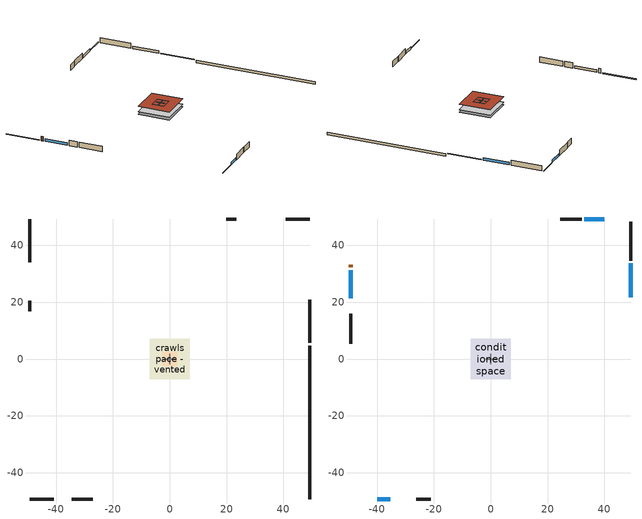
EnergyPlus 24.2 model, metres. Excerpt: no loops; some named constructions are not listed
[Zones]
crawlspace - vented
 floor foundation (Slab2 construction): -7.11,-7.11 -7.11,7.11 7.11,7.11 7.11,-7.11 z-0.91
 wall outside (RimJoist1 construction): 49.26,5.68 49.26,20.85 z0.3:0.61
 wall outside (RimJoist2 construction): -49.26,-49.26 -40.82,-49.26 z0.3:0.61
 wall outside (RimJoist3 construction): -49.26,49.26 -49.26,34.08 z0.3:0.61
 wall outside (RimJoist4 construction): 49.26,49.26 40.82,49.26 z0.3:0.61
 wall foundation (FoundationWall1 construction): 49.26,-49.26 49.26,4.75 z-0.91:0.3
garage
 floor foundation (Slab1 construction): -2.59,-2.59 -2.59,2.59 2.59,2.59 2.59,-2.59 z0
 wall outside (Wall1 construction): -34.48,-49.26 -27.16,-49.26 z0.3:2.74
 wall outside (Wall2 construction): -49.26,20.51 -49.26,16.85 z0.3:2.74
 wall outside (Wall9 construction): 23.45,49.26 19.8,49.26 z0.3:2.74
 wall to conditioned space (Wall5 construction Reversed): 0,-1.83 0,1.83 z0.3:2.74
 wall to conditioned space (Wall6 construction Reversed): 1.83,0 -1.83,0 z0.3:2.74
 roof outside (Roof1 construction): -2.59,2.59 -2.59,-2.59 2.59,-2.59 2.59,2.59 z2.74
conditioned space
 floor to crawlspace - vented (Floor1 construction): -7.11,-7.11 -7.11,7.11 7.11,7.11 7.11,-7.11 z0.3
 wall outside (AdiabaticWallConstruction 1): -49.26,33.16 -49.26,32.24 z0.3:2.34
 wall outside (AdiabaticWallConstruction): 49.26,21.78 49.26,33.61 z0.3:1.52; -39.89,-49.26 -35.41,-49.26 / -49.26,31.31 -49.26,21.43 z0.3:1.49; 39.89,49.26 32.98,49.26 z0.3:1.46
 wall outside (Wall3 construction): 49.26,34.54 49.26,48.33 z0.3:2.74
 wall outside (Wall4 construction): -26.23,-49.26 -21.13,-49.26 z0.3:2.74
 wall outside (Wall7 construction): -49.26,15.92 -49.26,5.44 z0.3:2.74
 wall outside (Wall8 construction): 32.05,49.26 24.38,49.26 z0.3:2.74
 window (WindowConstruction): 49.26,21.78 49.26,33.61 z0.3:1.52
 window (WindowConstruction 1): -39.89,-49.26 -35.41,-49.26 z0.3:1.49
 window (WindowConstruction 2): -49.26,31.31 -49.26,21.43 z0.3:1.49
 window (WindowConstruction 3): 39.89,49.26 32.98,49.26 z0.3:1.46
 door (Door): -49.26,33.16 -49.26,32.24 z0.3:2.34
 roof outside (Roof2 construction): -7.11,7.11 -7.11,-7.11 7.11,-7.11 7.11,7.11 z2.74
[Material] Roughness=Rough; Thermal Absorptance=0.9
Name | Thickness {m} | Conductivity {W/m-K} | Density {kg/m3} | Specific Heat {J/kg-K} | Solar Absorptance | Visible Absorptance
floor covering | 0.0127 | 0.0433444 | 54.468 | 1339.84 | 0.6 | 0.6
floor stud and cavity | 0.1397 | 0.923637 | 92.3553 | 1139.71 | 0.7 | 0.7
gypsum board | 0.0127 | 0.160291 | 801 | 837.4 | 0.6 | 0.6
osb sheathing 0.5 in. 2; osb sheathing 0.5 in. 3 | 0.0127 | 0.115458 | 512.64 | 1214.23 | 0.7 | 0.7
osb sheathing 0.75 in. | 0.01905 | 0.115458 | 512.64 | 1214.23 | 0.7 | 0.7
wall stud and cavity 2 | 0.1397 | 0.335416 | 139.0536 | 1170.24 | 0.7 | 0.7
[Construction]
Floor1 construction Reversed: floor covering, osb sheathing 0.75 in., floor stud and cavity
Wall5 construction: osb sheathing 0.5 in. 2, wall stud and cavity 2, gypsum board
Wall6 construction: osb sheathing 0.5 in. 3, wall stud and cavity 2, gypsum board
[Schedule:Day:Interval]
trans schedule winter=0.85 summer=0.7 day; trans schedule winter=0.85 summer=0.7 day 2: No, 24:00, 0.85
trans schedule winter=0.85 summer=0.7 day 1: No, 24:00, 0.7
trans schedule winter=0.85 summer=0.7 default day; misc permanent spa pump schedule default day; general water use schedule default day; misc permanent spa heater schedule default day; exterior lighting schedule default day: No, 24:00, 0
misc permanent spa pump schedule day; misc permanent spa pump schedule day 2; misc permanent spa pump schedule day 4; misc permanent spa pump schedule day 8; misc permanent spa pump schedule day 10: No, 01:00, 0.151232, 02:00, 0.182738, 03:00, 0.151232, 04:00, 0.182738, 05:00, 0.296162, 06:00, 0.422188, 07:00, 0.359175, 09:00, 0.151232, 10:00, 0.119725, 11:00, 0.0945197, 14:00, 0.0882184, 15:00, 0.151232, 16:00, 0.365476, 17:00, 0.793966, 18:00, 0.76876, 19:00, 0.428489, 20:00, 0.38438, 21:00, 0.321367, 22:00, 0.270956, 24:00, 0.151232
misc permanent spa pump schedule day 1: No, 01:00, 0.152381, 02:00, 0.184127, 03:00, 0.152381, 04:00, 0.184127, 05:00, 0.298413, 06:00, 0.425397, 07:00, 0.361905, 09:00, 0.152381, 10:00, 0.120635, 11:00, 0.0952381, 14:00, 0.0888889, 15:00, 0.152381, 16:00, 0.368254, 17:00, 0.8, 18:00, 0.774603, 19:00, 0.431746, 20:00, 0.387302, 21:00, 0.32381, 22:00, 0.273016, 24:00, 0.152381
misc permanent spa pump schedule day 3; misc permanent spa pump schedule day 9: No, 01:00, 0.150246, 02:00, 0.181548, 03:00, 0.150246, 04:00, 0.181548, 05:00, 0.294232, 06:00, 0.419438, 07:00, 0.356835, 09:00, 0.150246, 10:00, 0.118945, 11:00, 0.0939039, 14:00, 0.0876437, 15:00, 0.150246, 16:00, 0.363095, 17:00, 0.788793, 18:00, 0.763752, 19:00, 0.425698, 20:00, 0.381876, 21:00, 0.319273, 22:00, 0.269191, 24:00, 0.150246
misc permanent spa pump schedule day 5; misc permanent spa pump schedule day 7; misc permanent spa heater schedule day 3: No, 01:00, 0.190476, 02:00, 0.230159, 03:00, 0.190476, 04:00, 0.230159, 05:00, 0.373016, 06:00, 0.531746, 07:00, 0.452381, 09:00, 0.190476, 10:00, 0.150794, 11:00, 0.119048, 14:00, 0.111111, 15:00, 0.190476, 16:00, 0.460317, 17:00, 1, 18:00, 0.968254, 19:00, 0.539683, 20:00, 0.484127, 21:00, 0.404762, 22:00, 0.34127, 24:00, 0.190476
misc permanent spa pump schedule day 6: No, 01:00, 0.190148, 02:00, 0.229762, 03:00, 0.190148, 04:00, 0.229762, 05:00, 0.372373, 06:00, 0.530829, 07:00, 0.451601, 09:00, 0.190148, 10:00, 0.150534, 11:00, 0.118842, 14:00, 0.11092, 15:00, 0.190148, 16:00, 0.459524, 17:00, 0.998276, 18:00, 0.966585, 19:00, 0.538752, 20:00, 0.483292, 21:00, 0.404064, 22:00, 0.340681, 24:00, 0.190148
general water use schedule day: No, 01:00, 0.315068, 03:00, 0.287671, 04:00, 0.342466, 05:00, 0.369863, 06:00, 0.520548, 07:00, 0.60274, 08:00, 0.534247, 10:00, 0.506849, 11:00, 0.465753, 14:00, 0.479452, 15:00, 0.534247, 16:00, 0.589041, 17:00, 0.69863, 18:00, 0.876712, 19:00, 0.890411, 20:00, 0.986301, 21:00, 1, 22:00, 0.863014, 23:00, 0.616438, 24:00, 0.465753
misc permanent spa heater schedule day; misc permanent spa heater schedule day 6: No, 01:00, 0.145464, 02:00, 0.175769, 03:00, 0.145464, 04:00, 0.175769, 05:00, 0.284867, 06:00, 0.406087, 07:00, 0.345477, 09:00, 0.145464, 10:00, 0.115159, 11:00, 0.090915, 14:00, 0.084854, 15:00, 0.145464, 16:00, 0.351538, 17:00, 0.763686, 18:00, 0.739442, 19:00, 0.412148, 20:00, 0.369721, 21:00, 0.309111, 22:00, 0.260623, 24:00, 0.145464
misc permanent spa heater schedule day 1: No, 01:00, 0.145116, 02:00, 0.175349, 03:00, 0.145116, 04:00, 0.175349, 05:00, 0.284186, 06:00, 0.405117, 07:00, 0.344652, 09:00, 0.145116, 10:00, 0.114884, 11:00, 0.0906978, 14:00, 0.0846513, 15:00, 0.145116, 16:00, 0.350698, 17:00, 0.761861, 18:00, 0.737675, 19:00, 0.411163, 20:00, 0.368838, 21:00, 0.308372, 22:00, 0.26, 24:00, 0.145116
misc permanent spa heater schedule day 2: No, 01:00, 0.188391, 02:00, 0.227639, 03:00, 0.188391, 04:00, 0.227639, 05:00, 0.368932, 06:00, 0.525924, 07:00, 0.447428, 09:00, 0.188391, 10:00, 0.149143, 11:00, 0.117744, 14:00, 0.109895, 15:00, 0.188391, 16:00, 0.455277, 17:00, 0.989051, 18:00, 0.957653, 19:00, 0.533774, 20:00, 0.478826, 21:00, 0.40033, 22:00, 0.337533, 24:00, 0.188391
misc permanent spa heater schedule day 4: No, 01:00, 0.1618, 02:00, 0.195509, 03:00, 0.1618, 04:00, 0.195509, 05:00, 0.316859, 06:00, 0.451693, 07:00, 0.384276, 09:00, 0.1618, 10:00, 0.128092, 11:00, 0.101125, 14:00, 0.0943836, 15:00, 0.1618, 16:00, 0.391018, 17:00, 0.849453, 18:00, 0.822486, 19:00, 0.458435, 20:00, 0.411243, 21:00, 0.343826, 22:00, 0.289893, 24:00, 0.1618
misc permanent spa heater schedule day 5: No, 01:00, 0.160758, 02:00, 0.194249, 03:00, 0.160758, 04:00, 0.194249, 05:00, 0.314817, 06:00, 0.448782, 07:00, 0.3818, 09:00, 0.160758, 10:00, 0.127267, 11:00, 0.100474, 14:00, 0.0937753, 15:00, 0.160758, 16:00, 0.388498, 17:00, 0.843978, 18:00, 0.817185, 19:00, 0.45548, 20:00, 0.408593, 21:00, 0.34161, 22:00, 0.288024, 24:00, 0.160758
exterior lighting schedule day: No, 01:00, 0.566667, 03:00, 0.524167, 05:00, 0.495833, 06:00, 0.5525, 07:00, 0.623333, 08:00, 0.580833, 09:00, 0.439167, 10:00, 0.354167, 12:00, 0.34, 13:00, 0.354167, 14:00, 0.396667, 15:00, 0.425, 16:00, 0.495833, 17:00, 0.623333, 18:00, 0.793333, 19:00, 0.906667, 20:00, 0.963333, 21:00, 0.991667, 22:00, 0.920833, 23:00, 0.793333, 24:00, 0.665833
exterior lighting schedule day 1: No, 01:00, 0.528571, 03:00, 0.488929, 05:00, 0.4625, 06:00, 0.515357, 07:00, 0.581429, 08:00, 0.541786, 09:00, 0.409643, 10:00, 0.330357, 12:00, 0.317143, 13:00, 0.330357, 14:00, 0.37, 15:00, 0.396429, 16:00, 0.4625, 17:00, 0.581429, 18:00, 0.74, 19:00, 0.845714, 20:00, 0.898571, 21:00, 0.925, 22:00, 0.858929, 23:00, 0.74, 24:00, 0.621071
exterior lighting schedule day 10: No, 01:00, 0.552381, 03:00, 0.510952, 05:00, 0.483333, 06:00, 0.538571, 07:00, 0.607619, 08:00, 0.56619, 09:00, 0.428095, 10:00, 0.345238, 12:00, 0.331429, 13:00, 0.345238, 14:00, 0.386667, 15:00, 0.414286, 16:00, 0.483333, 17:00, 0.607619, 18:00, 0.773333, 19:00, 0.88381, 20:00, 0.939048, 21:00, 0.966667, 22:00, 0.897619, 23:00, 0.773333, 24:00, 0.649048
exterior lighting schedule day 11: No, 01:00, 0.571429, 03:00, 0.528571, 05:00, 0.5, 06:00, 0.557143, 07:00, 0.628571, 08:00, 0.585714, 09:00, 0.442857, 10:00, 0.357143, 12:00, 0.342857, 13:00, 0.357143, 14:00, 0.4, 15:00, 0.428571, 16:00, 0.5, 17:00, 0.628571, 18:00, 0.8, 19:00, 0.914286, 20:00, 0.971429, 21:00, 1, 22:00, 0.928571, 23:00, 0.8, 24:00, 0.671429
exterior lighting schedule day 2: No, 01:00, 0.485714, 03:00, 0.449286, 05:00, 0.425, 06:00, 0.473571, 07:00, 0.534286, 08:00, 0.497857, 09:00, 0.376429, 10:00, 0.303571, 12:00, 0.291429, 13:00, 0.303571, 14:00, 0.34, 15:00, 0.364286, 16:00, 0.425, 17:00, 0.534286, 18:00, 0.68, 19:00, 0.777143, 20:00, 0.825714, 21:00, 0.85, 22:00, 0.789286, 23:00, 0.68, 24:00, 0.570714
exterior lighting schedule day 3: No, 01:00, 0.442857, 03:00, 0.409643, 05:00, 0.3875, 06:00, 0.431786, 07:00, 0.487143, 08:00, 0.453929, 09:00, 0.343214, 10:00, 0.276786, 12:00, 0.265714, 13:00, 0.276786, 14:00, 0.31, 15:00, 0.332143, 16:00, 0.3875, 17:00, 0.487143, 18:00, 0.62, 19:00, 0.708571, 20:00, 0.752857, 21:00, 0.775, 22:00, 0.719643, 23:00, 0.62, 24:00, 0.520357
exterior lighting schedule day 4: No, 01:00, 0.4, 03:00, 0.37, 05:00, 0.35, 06:00, 0.39, 07:00, 0.44, 08:00, 0.41, 09:00, 0.31, 10:00, 0.25, 12:00, 0.24, 13:00, 0.25, 14:00, 0.28, 15:00, 0.3, 16:00, 0.35, 17:00, 0.44, 18:00, 0.56, 19:00, 0.64, 20:00, 0.68, 21:00, 0.7, 22:00, 0.65, 23:00, 0.56, 24:00, 0.47
exterior lighting schedule day 5: No, 01:00, 0.380952, 03:00, 0.352381, 05:00, 0.333333, 06:00, 0.371429, 07:00, 0.419048, 08:00, 0.390476, 09:00, 0.295238, 10:00, 0.238095, 12:00, 0.228571, 13:00, 0.238095, 14:00, 0.266667, 15:00, 0.285714, 16:00, 0.333333, 17:00, 0.419048, 18:00, 0.533333, 19:00, 0.609524, 20:00, 0.647619, 21:00, 0.666667, 22:00, 0.619048, 23:00, 0.533333, 24:00, 0.447619
exterior lighting schedule day 6: No, 01:00, 0.390476, 03:00, 0.36119, 05:00, 0.341667, 06:00, 0.380714, 07:00, 0.429524, 08:00, 0.400238, 09:00, 0.302619, 10:00, 0.244048, 12:00, 0.234286, 13:00, 0.244048, 14:00, 0.273333, 15:00, 0.292857, 16:00, 0.341667, 17:00, 0.429524, 18:00, 0.546667, 19:00, 0.624762, 20:00, 0.66381, 21:00, 0.683333, 22:00, 0.634524, 23:00, 0.546667, 24:00, 0.45881
exterior lighting schedule day 7: No, 01:00, 0.419048, 03:00, 0.387619, 05:00, 0.366667, 06:00, 0.408571, 07:00, 0.460952, 08:00, 0.429524, 09:00, 0.324762, 10:00, 0.261905, 12:00, 0.251429, 13:00, 0.261905, 14:00, 0.293333, 15:00, 0.314286, 16:00, 0.366667, 17:00, 0.460952, 18:00, 0.586667, 19:00, 0.670476, 20:00, 0.712381, 21:00, 0.733333, 22:00, 0.680952, 23:00, 0.586667, 24:00, 0.492381
exterior lighting schedule day 8: No, 01:00, 0.466667, 03:00, 0.431667, 05:00, 0.408333, 06:00, 0.455, 07:00, 0.513333, 08:00, 0.478333, 09:00, 0.361667, 10:00, 0.291667, 12:00, 0.28, 13:00, 0.291667, 14:00, 0.326667, 15:00, 0.35, 16:00, 0.408333, 17:00, 0.513333, 18:00, 0.653333, 19:00, 0.746667, 20:00, 0.793333, 21:00, 0.816667, 22:00, 0.758333, 23:00, 0.653333, 24:00, 0.548333
exterior lighting schedule day 9: No, 01:00, 0.509524, 03:00, 0.47131, 05:00, 0.445833, 06:00, 0.496786, 07:00, 0.560476, 08:00, 0.522262, 09:00, 0.394881, 10:00, 0.318452, 12:00, 0.305714, 13:00, 0.318452, 14:00, 0.356667, 15:00, 0.382143, 16:00, 0.445833, 17:00, 0.560476, 18:00, 0.713333, 19:00, 0.815238, 20:00, 0.86619, 21:00, 0.891667, 22:00, 0.827976, 23:00, 0.713333, 24:00, 0.59869
[Schedule:Week:Daily]
misc permanent spa heater schedule Week Rule - Nov25-Dec1: misc permanent spa heater schedule day 5, misc permanent spa heater schedule day 5, misc permanent spa heater schedule day 5, misc permanent spa heater schedule day 5, misc permanent spa heater schedule day 5, misc permanent spa heater schedule day 5, misc permanent spa heater schedule day 6, misc permanent spa heater schedule default day, misc permanent spa heater schedule default day, misc permanent spa heater schedule default day, misc permanent spa heater schedule default day, misc permanent spa heater schedule default day
misc permanent spa heater schedule Week Rule - Dec2-Dec31: misc permanent spa heater schedule day 6, misc permanent spa heater schedule day 6, misc permanent spa heater schedule day 6, misc permanent spa heater schedule day 6, misc permanent spa heater schedule day 6, misc permanent spa heater schedule day 6, misc permanent spa heater schedule day 6, misc permanent spa heater schedule default day, misc permanent spa heater schedule default day, misc permanent spa heater schedule default day, misc permanent spa heater schedule default day, misc permanent spa heater schedule default day
exterior lighting schedule Week Rule - Jan1-Jan27: exterior lighting schedule day, exterior lighting schedule day, exterior lighting schedule day, exterior lighting schedule day, exterior lighting schedule day, exterior lighting schedule day, exterior lighting schedule day, exterior lighting schedule default day, exterior lighting schedule default day, exterior lighting schedule default day, exterior lighting schedule default day, exterior lighting schedule default day
exterior lighting schedule Week Rule - Jan28-Feb3: exterior lighting schedule day, exterior lighting schedule day, exterior lighting schedule day, exterior lighting schedule day, exterior lighting schedule day 1, exterior lighting schedule day 1, exterior lighting schedule day 1, exterior lighting schedule default day, exterior lighting schedule default day, exterior lighting schedule default day, exterior lighting schedule default day, exterior lighting schedule default day
exterior lighting schedule Week Rule - Feb4-Feb24: exterior lighting schedule day 1, exterior lighting schedule day 1, exterior lighting schedule day 1, exterior lighting schedule day 1, exterior lighting schedule day 1, exterior lighting schedule day 1, exterior lighting schedule day 1, exterior lighting schedule default day, exterior lighting schedule default day, exterior lighting schedule default day, exterior lighting schedule default day, exterior lighting schedule default day
exterior lighting schedule Week Rule - Feb25-Mar3: exterior lighting schedule day 1, exterior lighting schedule day 1, exterior lighting schedule day 1, exterior lighting schedule day 1, exterior lighting schedule day 2, exterior lighting schedule day 2, exterior lighting schedule day 2, exterior lighting schedule default day, exterior lighting schedule default day, exterior lighting schedule default day, exterior lighting schedule default day, exterior lighting schedule default day
exterior lighting schedule Week Rule - Mar4-Mar31: exterior lighting schedule day 2, exterior lighting schedule day 2, exterior lighting schedule day 2, exterior lighting schedule day 2, exterior lighting schedule day 2, exterior lighting schedule day 2, exterior lighting schedule day 2, exterior lighting schedule default day, exterior lighting schedule default day, exterior lighting schedule default day, exterior lighting schedule default day, exterior lighting schedule default day
exterior lighting schedule Week Rule - Apr1-Apr28: exterior lighting schedule day 3, exterior lighting schedule day 3, exterior lighting schedule day 3, exterior lighting schedule day 3, exterior lighting schedule day 3, exterior lighting schedule day 3, exterior lighting schedule day 3, exterior lighting schedule default day, exterior lighting schedule default day, exterior lighting schedule default day, exterior lighting schedule default day, exterior lighting schedule default day
exterior lighting schedule Week Rule - Apr29-May5: exterior lighting schedule day 3, exterior lighting schedule day 3, exterior lighting schedule day 4, exterior lighting schedule day 4, exterior lighting schedule day 4, exterior lighting schedule day 4, exterior lighting schedule day 4, exterior lighting schedule default day, exterior lighting schedule default day, exterior lighting schedule default day, exterior lighting schedule default day, exterior lighting schedule default day
exterior lighting schedule Week Rule - May6-May26: exterior lighting schedule day 4, exterior lighting schedule day 4, exterior lighting schedule day 4, exterior lighting schedule day 4, exterior lighting schedule day 4, exterior lighting schedule day 4, exterior lighting schedule day 4, exterior lighting schedule default day, exterior lighting schedule default day, exterior lighting schedule default day, exterior lighting schedule default day, exterior lighting schedule default day
exterior lighting schedule Week Rule - May27-Jun2: exterior lighting schedule day 4, exterior lighting schedule day 4, exterior lighting schedule day 4, exterior lighting schedule day 4, exterior lighting schedule day 4, exterior lighting schedule day 5, exterior lighting schedule day 5, exterior lighting schedule default day, exterior lighting schedule default day, exterior lighting schedule default day, exterior lighting schedule default day, exterior lighting schedule default day
exterior lighting schedule Week Rule - Jun3-Jun30: exterior lighting schedule day 5, exterior lighting schedule day 5, exterior lighting schedule day 5, exterior lighting schedule day 5, exterior lighting schedule day 5, exterior lighting schedule day 5, exterior lighting schedule day 5, exterior lighting schedule default day, exterior lighting schedule default day, exterior lighting schedule default day, exterior lighting schedule default day, exterior lighting schedule default day
exterior lighting schedule Week Rule - Jul1-Jul28: exterior lighting schedule day 6, exterior lighting schedule day 6, exterior lighting schedule day 6, exterior lighting schedule day 6, exterior lighting schedule day 6, exterior lighting schedule day 6, exterior lighting schedule day 6, exterior lighting schedule default day, exterior lighting schedule default day, exterior lighting schedule default day, exterior lighting schedule default day, exterior lighting schedule default day
exterior lighting schedule Week Rule - Jul29-Aug4: exterior lighting schedule day 6, exterior lighting schedule day 6, exterior lighting schedule day 6, exterior lighting schedule day 7, exterior lighting schedule day 7, exterior lighting schedule day 7, exterior lighting schedule day 7, exterior lighting schedule default day, exterior lighting schedule default day, exterior lighting schedule default day, exterior lighting schedule default day, exterior lighting schedule default day
exterior lighting schedule Week Rule - Aug5-Aug25: exterior lighting schedule day 7, exterior lighting schedule day 7, exterior lighting schedule day 7, exterior lighting schedule day 7, exterior lighting schedule day 7, exterior lighting schedule day 7, exterior lighting schedule day 7, exterior lighting schedule default day, exterior lighting schedule default day, exterior lighting schedule default day, exterior lighting schedule default day, exterior lighting schedule default day
exterior lighting schedule Week Rule - Aug26-Sep1: exterior lighting schedule day 7, exterior lighting schedule day 7, exterior lighting schedule day 7, exterior lighting schedule day 7, exterior lighting schedule day 7, exterior lighting schedule day 7, exterior lighting schedule day 8, exterior lighting schedule default day, exterior lighting schedule default day, exterior lighting schedule default day, exterior lighting schedule default day, exterior lighting schedule default day
exterior lighting schedule Week Rule - Sep2-Sep29: exterior lighting schedule day 8, exterior lighting schedule day 8, exterior lighting schedule day 8, exterior lighting schedule day 8, exterior lighting schedule day 8, exterior lighting schedule day 8, exterior lighting schedule day 8, exterior lighting schedule default day, exterior lighting schedule default day, exterior lighting schedule default day, exterior lighting schedule default day, exterior lighting schedule default day
exterior lighting schedule Week Rule - Sep30-Oct6: exterior lighting schedule day 8, exterior lighting schedule day 9, exterior lighting schedule day 9, exterior lighting schedule day 9, exterior lighting schedule day 9, exterior lighting schedule day 9, exterior lighting schedule day 9, exterior lighting schedule default day, exterior lighting schedule default day, exterior lighting schedule default day, exterior lighting schedule default day, exterior lighting schedule default day
exterior lighting schedule Week Rule - Oct7-Oct27: exterior lighting schedule day 9, exterior lighting schedule day 9, exterior lighting schedule day 9, exterior lighting schedule day 9, exterior lighting schedule day 9, exterior lighting schedule day 9, exterior lighting schedule day 9, exterior lighting schedule default day, exterior lighting schedule default day, exterior lighting schedule default day, exterior lighting schedule default day, exterior lighting schedule default day
exterior lighting schedule Week Rule - Oct28-Nov3: exterior lighting schedule day 9, exterior lighting schedule day 9, exterior lighting schedule day 9, exterior lighting schedule day 9, exterior lighting schedule day 10, exterior lighting schedule day 10, exterior lighting schedule day 10, exterior lighting schedule default day, exterior lighting schedule default day, exterior lighting schedule default day, exterior lighting schedule default day, exterior lighting schedule default day
exterior lighting schedule Week Rule - Nov4-Nov24: exterior lighting schedule day 10, exterior lighting schedule day 10, exterior lighting schedule day 10, exterior lighting schedule day 10, exterior lighting schedule day 10, exterior lighting schedule day 10, exterior lighting schedule day 10, exterior lighting schedule default day, exterior lighting schedule default day, exterior lighting schedule default day, exterior lighting schedule default day, exterior lighting schedule default day
exterior lighting schedule Week Rule - Nov25-Dec1: exterior lighting schedule day 10, exterior lighting schedule day 10, exterior lighting schedule day 10, exterior lighting schedule day 10, exterior lighting schedule day 10, exterior lighting schedule day 10, exterior lighting schedule day 11, exterior lighting schedule default day, exterior lighting schedule default day, exterior lighting schedule default day, exterior lighting schedule default day, exterior lighting schedule default day
exterior lighting schedule Week Rule - Dec2-Dec31: exterior lighting schedule day 11, exterior lighting schedule day 11, exterior lighting schedule day 11, exterior lighting schedule day 11, exterior lighting schedule day 11, exterior lighting schedule day 11, exterior lighting schedule day 11, exterior lighting schedule default day, exterior lighting schedule default day, exterior lighting schedule default day, exterior lighting schedule default day, exterior lighting schedule default day
